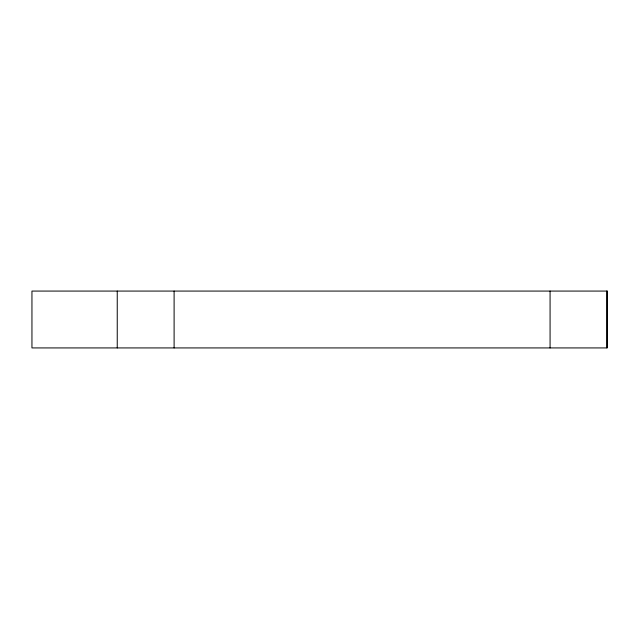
<?xml version="1.0" encoding="UTF-8"?>
<svg xmlns="http://www.w3.org/2000/svg" width="639" height="639" viewBox="0 0 639 639"><rect width="100%" height="100%" fill="white"/><g stroke="black" fill="none" stroke-linecap="round" stroke-linejoin="round"><path stroke-width="0.96" d="M606.994 291.072L606.994 347.928M550.075 291.072L550.075 347.928M174.104 291.072L174.104 347.928M117.241 291.072L117.241 347.928M607.05 291.072L31.95 291.072L31.95 347.928L607.05 347.928L607.05 291.072"/></g></svg>
